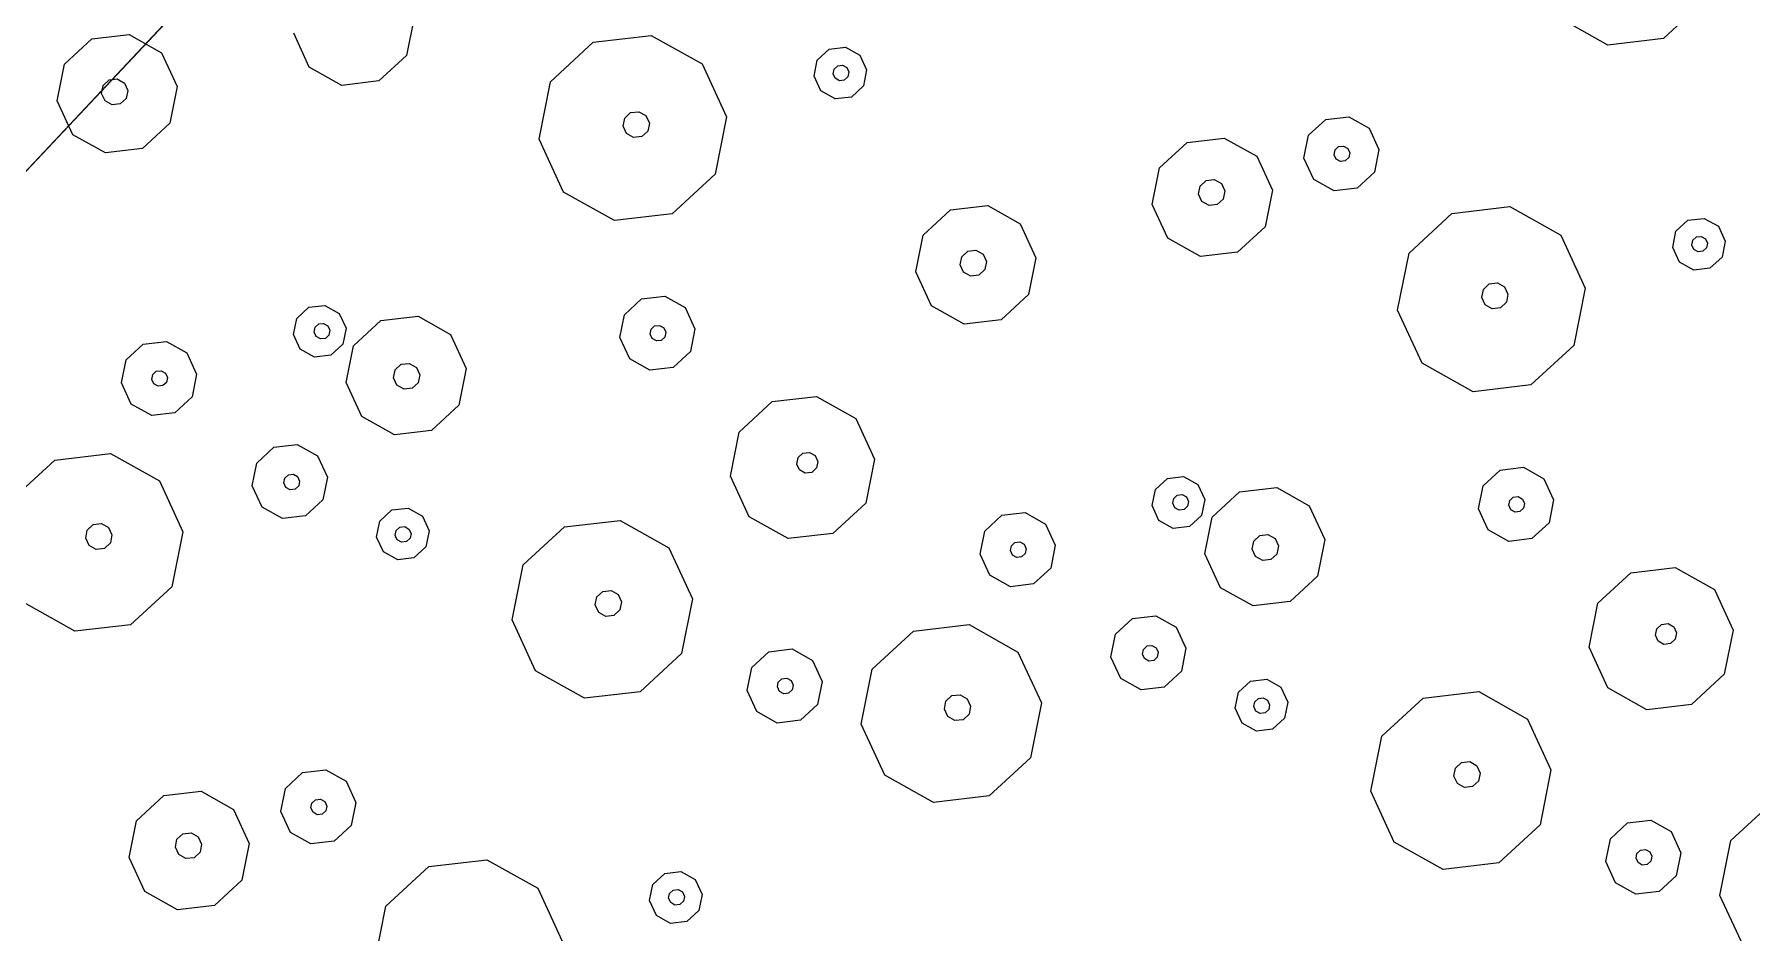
# Model space of a CAD drawing. Header units: metres. Extents: x -2858 to 512, y -1995 to 1252.
# Drawn here: x -547.377 to -543.741, y 362.312 to 364.215 of the extents above; entities that cross this region are included whole.
import ezdxf

# ---------------------------------------------------------------- set-up
doc = ezdxf.new("R2010")
doc.units = ezdxf.units.M
doc.layers.add('Calque commun', color=7, linetype='Continuous')

# ---------------------------------------------------------------- blocks, each defined once
blk = doc.blocks.new('pattern')
at = {"layer": 'Calque commun', "color": 54, "linetype": 'Continuous', "lineweight": 9}
for p, q in [((87.2541, 109.6442), (87.2069, 109.5353)), ((87.2069, 109.5353), (87.1047, 109.475)), ((87.1047, 109.475), (86.9866, 109.4862)), ((87.1752, 109.3681), (87.1949, 109.4135)), ((87.1949, 109.4135), (87.2375, 109.4386)), ((87.2375, 109.4386), (87.2867, 109.4339)), ((87.2867, 109.4339), (87.3238, 109.4012)), ((87.2374, 109.363), (87.2415, 109.3725)), ((87.2415, 109.3725), (87.2505, 109.3778)), ((87.2505, 109.3778), (87.2608, 109.3768)), ((87.2608, 109.3768), (87.2686, 109.3699)), ((87.3238, 109.4012), (87.3345, 109.3529)), ((87.186, 109.3198), (87.1752, 109.3681)), ((87.2397, 109.3528), (87.2374, 109.363)), ((87.2475, 109.346), (87.2397, 109.3528)), ((87.2578, 109.345), (87.2475, 109.346)), ((87.2667, 109.3503), (87.2578, 109.345)), ((87.2709, 109.3598), (87.2667, 109.3503)), ((87.2686, 109.3699), (87.2709, 109.3598)), ((87.3345, 109.3529), (87.3148, 109.3075)), ((87.223, 109.2871), (87.186, 109.3198)), ((87.3148, 109.3075), (87.2723, 109.2824)), ((87.2723, 109.2824), (87.223, 109.2871)), ((86.77, 109.1815), (86.8517, 109.2297)), ((86.8517, 109.2297), (86.9462, 109.2207)), ((86.9462, 109.2207), (87.0174, 109.1579)), ((86.7322, 109.0944), (86.77, 109.1815)), ((87.0174, 109.1579), (87.038, 109.0652)), ((87.2475, 109.0915), (87.3497, 109.1519)), ((87.3497, 109.1519), (87.4678, 109.1406)), ((87.4678, 109.1406), (87.5568, 109.0621)), ((86.7528, 109.0017), (86.7322, 109.0944)), ((86.8484, 109.083), (86.8539, 109.0957)), ((86.8514, 109.0695), (86.8484, 109.083)), ((86.8539, 109.0957), (86.8658, 109.1027)), ((86.8658, 109.1027), (86.8796, 109.1014)), ((86.8796, 109.1014), (86.89, 109.0923)), ((86.89, 109.0923), (86.893, 109.0788)), ((87.2003, 108.9827), (87.2475, 109.0915)), ((86.8618, 109.0603), (86.8514, 109.0695)), ((86.8756, 109.059), (86.8618, 109.0603)), ((86.8875, 109.0661), (86.8756, 109.059)), ((86.893, 109.0788), (86.8875, 109.0661)), ((87.038, 109.0652), (87.0002, 108.9781)), ((87.5568, 109.0621), (87.5826, 108.9462)), ((86.824, 108.9389), (86.7528, 109.0017)), ((87.0002, 108.9781), (86.9185, 108.9299)), ((87.2261, 108.8668), (87.2003, 108.9827)), ((87.3456, 108.9685), (87.3525, 108.9843)), ((87.3525, 108.9843), (87.3674, 108.9931)), ((87.3674, 108.9931), (87.3846, 108.9915)), ((87.3846, 108.9915), (87.3976, 108.98)), ((87.3976, 108.98), (87.4013, 108.9631)), ((86.9185, 108.9299), (86.824, 108.9389)), ((87.3493, 108.9516), (87.3456, 108.9685)), ((87.3623, 108.9401), (87.3493, 108.9516)), ((87.3795, 108.9385), (87.3623, 108.9401)), ((87.3944, 108.9473), (87.3795, 108.9385)), ((87.4013, 108.9631), (87.3944, 108.9473)), ((87.5826, 108.9462), (87.5353, 108.8374)), ((87.315, 108.7883), (87.2261, 108.8668)), ((87.5353, 108.8374), (87.4332, 108.777)), ((87.4332, 108.777), (87.315, 108.7883)), ((86.8178, 108.7142), (86.8604, 108.7393)), ((86.8604, 108.7393), (86.9096, 108.7346)), ((86.9096, 108.7346), (86.9467, 108.7019)), ((86.7982, 108.6688), (86.8178, 108.7142)), ((86.9467, 108.7019), (86.9575, 108.6536)), ((86.8089, 108.6205), (86.7982, 108.6688)), ((86.8604, 108.6637), (86.8645, 108.6732)), ((86.8626, 108.6535), (86.8604, 108.6637)), ((86.8704, 108.6467), (86.8626, 108.6535)), ((86.8645, 108.6732), (86.8734, 108.6785)), ((86.8807, 108.6457), (86.8704, 108.6467)), ((86.8734, 108.6785), (86.8838, 108.6775)), ((86.8897, 108.651), (86.8807, 108.6457)), ((86.8838, 108.6775), (86.8916, 108.6706)), ((86.8938, 108.6605), (86.8897, 108.651)), ((86.8916, 108.6706), (86.8938, 108.6605)), ((86.9575, 108.6536), (86.9378, 108.6083)), ((86.1533, 108.5876), (86.1671, 108.6193)), ((86.1671, 108.6193), (86.1969, 108.6369)), ((86.1969, 108.6369), (86.2314, 108.6336)), ((86.2314, 108.6336), (86.2573, 108.6107)), ((86.2573, 108.6107), (86.2648, 108.577)), ((86.846, 108.5878), (86.8089, 108.6205)), ((86.9378, 108.6083), (86.8952, 108.5831)), ((86.1609, 108.5538), (86.1533, 108.5876)), ((86.1911, 108.5847), (86.1952, 108.5942)), ((86.1934, 108.5746), (86.1911, 108.5847)), ((86.2011, 108.5677), (86.1934, 108.5746)), ((86.1952, 108.5942), (86.2042, 108.5995)), ((86.2042, 108.5995), (86.2145, 108.5985)), ((86.2204, 108.572), (86.2115, 108.5667)), ((86.2145, 108.5985), (86.2223, 108.5917)), ((86.2245, 108.5815), (86.2204, 108.572)), ((86.2223, 108.5917), (86.2245, 108.5815)), ((86.2648, 108.577), (86.2511, 108.5452)), ((86.8952, 108.5831), (86.846, 108.5878)), ((87.4984, 108.5488), (87.5122, 108.5806)), ((87.5122, 108.5806), (87.542, 108.5982)), ((87.542, 108.5982), (87.5764, 108.5949)), ((87.5764, 108.5949), (87.6024, 108.572)), ((87.6024, 108.572), (87.6099, 108.5382)), ((86.1868, 108.5309), (86.1609, 108.5538)), ((86.2115, 108.5667), (86.2011, 108.5677)), ((86.2511, 108.5452), (86.2212, 108.5276)), ((87.5059, 108.5151), (87.4984, 108.5488)), ((87.5378, 108.5461), (87.542, 108.5556)), ((87.5401, 108.5359), (87.5378, 108.5461)), ((87.5479, 108.5291), (87.5401, 108.5359)), ((87.542, 108.5556), (87.5509, 108.5609)), ((87.5509, 108.5609), (87.5612, 108.5599)), ((87.5612, 108.5599), (87.569, 108.553)), ((87.5713, 108.5429), (87.5671, 108.5334)), ((87.569, 108.553), (87.5713, 108.5429)), ((87.6099, 108.5382), (87.5961, 108.5065)), ((86.2212, 108.5276), (86.1868, 108.5309)), ((86.4388, 108.465), (86.5452, 108.5278)), ((86.5452, 108.5278), (86.6683, 108.5161)), ((86.6683, 108.5161), (86.7609, 108.4343)), ((87.5319, 108.4921), (87.5059, 108.5151)), ((87.5582, 108.5281), (87.5479, 108.5291)), ((87.5671, 108.5334), (87.5582, 108.5281)), ((87.5961, 108.5065), (87.5663, 108.4889)), ((86.3896, 108.3516), (86.4388, 108.465)), ((87.5663, 108.4889), (87.5319, 108.4921)), ((86.7609, 108.4343), (86.7878, 108.3136)), ((87.2034, 108.4095), (87.2715, 108.4498)), ((87.2715, 108.4498), (87.3503, 108.4423)), ((87.3503, 108.4423), (87.4096, 108.3899)), ((87.172, 108.337), (87.2034, 108.4095)), ((87.4096, 108.3899), (87.4268, 108.3127)), ((86.5577, 108.3517), (86.5726, 108.3605)), ((86.5726, 108.3605), (86.5899, 108.3589)), ((86.5899, 108.3589), (86.6028, 108.3474)), ((87.2791, 108.3452), (87.294, 108.354)), ((87.294, 108.354), (87.3112, 108.3523)), ((87.5712, 108.3439), (87.6137, 108.369)), ((87.6137, 108.369), (87.6629, 108.3644)), ((87.6629, 108.3644), (87.7, 108.3316)), ((86.4165, 108.2309), (86.3896, 108.3516)), ((86.5508, 108.3358), (86.5577, 108.3517)), ((86.5546, 108.319), (86.5508, 108.3358)), ((86.5676, 108.3075), (86.5546, 108.319)), ((86.6066, 108.3305), (86.5997, 108.3147)), ((86.6028, 108.3474), (86.6066, 108.3305)), ((87.1892, 108.2598), (87.172, 108.337)), ((87.2722, 108.3293), (87.2791, 108.3452)), ((87.276, 108.3124), (87.2722, 108.3293)), ((87.3112, 108.3523), (87.3242, 108.3409)), ((87.3279, 108.324), (87.3211, 108.3081)), ((87.3242, 108.3409), (87.3279, 108.324)), ((87.5515, 108.2985), (87.5712, 108.3439)), ((87.7, 108.3316), (87.7108, 108.2834)), ((86.5848, 108.3059), (86.5676, 108.3075)), ((86.5997, 108.3147), (86.5848, 108.3059)), ((86.7878, 108.3136), (86.7387, 108.2002)), ((87.2889, 108.3009), (87.276, 108.3124)), ((87.3062, 108.2993), (87.2889, 108.3009)), ((87.3211, 108.3081), (87.3062, 108.2993)), ((87.4268, 108.3127), (87.3953, 108.2401)), ((87.5622, 108.2503), (87.5515, 108.2985)), ((87.6124, 108.2963), (87.6165, 108.3059)), ((87.6146, 108.2862), (87.6124, 108.2963)), ((87.6224, 108.2793), (87.6146, 108.2862)), ((87.6165, 108.3059), (87.6255, 108.3111)), ((87.6255, 108.3111), (87.6358, 108.3102)), ((87.6417, 108.2836), (87.6328, 108.2784)), ((87.6358, 108.3102), (87.6436, 108.3033)), ((87.6458, 108.2932), (87.6417, 108.2836)), ((87.6436, 108.3033), (87.6458, 108.2932)), ((87.7108, 108.2834), (87.6911, 108.238)), ((85.8165, 108.2467), (85.9346, 108.2354)), ((87.2485, 108.2074), (87.1892, 108.2598)), ((87.5993, 108.2176), (87.5622, 108.2503)), ((87.6328, 108.2784), (87.6224, 108.2793)), ((87.8615, 108.1931), (87.9637, 108.2534)), ((87.9637, 108.2534), (88.0818, 108.2422)), ((85.9346, 108.2354), (86.0236, 108.1569)), ((86.5092, 108.1491), (86.4165, 108.2309)), ((87.3953, 108.2401), (87.3272, 108.1999)), ((87.6485, 108.2129), (87.5993, 108.2176)), ((87.6911, 108.238), (87.6485, 108.2129)), ((88.0818, 108.2422), (88.1708, 108.1637)), ((86.7387, 108.2002), (86.6322, 108.1374)), ((87.3272, 108.1999), (87.2485, 108.2074)), ((87.3098, 108.1631), (87.3396, 108.1807)), ((87.3396, 108.1807), (87.374, 108.1774)), ((87.374, 108.1774), (87.4, 108.1545)), ((87.8143, 108.0842), (87.8615, 108.1931)), ((86.0236, 108.1569), (86.0494, 108.041)), ((86.6322, 108.1374), (86.5092, 108.1491)), ((87.296, 108.1313), (87.3098, 108.1631)), ((87.3316, 108.1309), (87.3358, 108.1405)), ((87.3358, 108.1405), (87.3447, 108.1457)), ((87.3447, 108.1457), (87.355, 108.1448)), ((87.355, 108.1448), (87.3628, 108.1379)), ((87.3628, 108.1379), (87.3651, 108.1278)), ((87.4, 108.1545), (87.4075, 108.1207)), ((88.1708, 108.1637), (88.1966, 108.0478)), ((87.3035, 108.0975), (87.296, 108.1313)), ((87.3339, 108.1208), (87.3316, 108.1309)), ((87.3417, 108.1139), (87.3339, 108.1208)), ((87.352, 108.113), (87.3417, 108.1139)), ((87.361, 108.1182), (87.352, 108.113)), ((87.3651, 108.1278), (87.361, 108.1182)), ((87.4075, 108.1207), (87.3937, 108.0889)), ((87.3295, 108.0746), (87.3035, 108.0975)), ((87.3639, 108.0713), (87.3295, 108.0746)), ((87.3937, 108.0889), (87.3639, 108.0713)), ((87.8401, 107.9684), (87.8143, 108.0842)), ((87.9596, 108.07), (87.9665, 108.0859)), ((87.9634, 108.0531), (87.9596, 108.07)), ((87.9665, 108.0859), (87.9814, 108.0947)), ((87.9814, 108.0947), (87.9986, 108.0931)), ((87.9986, 108.0931), (88.0116, 108.0816)), ((88.0154, 108.0647), (88.0085, 108.0489)), ((88.0116, 108.0816), (88.0154, 108.0647)), ((87.9763, 108.0417), (87.9634, 108.0531)), ((87.9936, 108.04), (87.9763, 108.0417)), ((88.0085, 108.0489), (87.9936, 108.04)), ((88.1966, 108.0478), (88.1494, 107.939)), ((87.5734, 107.9467), (87.5931, 107.9921)), ((87.5931, 107.9921), (87.6357, 108.0172)), ((87.6357, 108.0172), (87.6849, 108.0125)), ((87.6849, 108.0125), (87.7219, 107.9798)), ((86.5112, 107.9434), (86.5538, 107.9686)), ((86.5538, 107.9686), (86.603, 107.9639)), ((86.603, 107.9639), (86.6401, 107.9311)), ((87.6397, 107.9511), (87.6487, 107.9564)), ((87.6487, 107.9564), (87.659, 107.9554)), ((87.659, 107.9554), (87.6668, 107.9485)), ((87.7219, 107.9798), (87.7327, 107.9315)), ((87.9291, 107.8899), (87.8401, 107.9684)), ((86.4915, 107.8981), (86.5112, 107.9434)), ((86.6401, 107.9311), (86.6508, 107.8829)), ((87.5842, 107.8984), (87.5734, 107.9467)), ((87.6356, 107.9416), (87.6397, 107.9511)), ((87.6379, 107.9314), (87.6356, 107.9416)), ((87.6456, 107.9246), (87.6379, 107.9314)), ((87.656, 107.9236), (87.6456, 107.9246)), ((87.6649, 107.9289), (87.656, 107.9236)), ((87.6691, 107.9384), (87.6649, 107.9289)), ((87.6668, 107.9485), (87.6691, 107.9384)), ((87.7327, 107.9315), (87.713, 107.8862)), ((88.1494, 107.939), (88.0472, 107.8786)), ((88.629, 107.8964), (88.6428, 107.9282)), ((88.6428, 107.9282), (88.6726, 107.9458)), ((88.6726, 107.9458), (88.707, 107.9425)), ((88.707, 107.9425), (88.733, 107.9196)), ((88.733, 107.9196), (88.7405, 107.8858)), ((86.5023, 107.8498), (86.4915, 107.8981)), ((86.5537, 107.8929), (86.5578, 107.9025)), ((86.556, 107.8828), (86.5537, 107.8929)), ((86.5638, 107.8759), (86.556, 107.8828)), ((86.5578, 107.9025), (86.5668, 107.9077)), ((86.5668, 107.9077), (86.5771, 107.9068)), ((86.5771, 107.9068), (86.5849, 107.8999)), ((86.5872, 107.8897), (86.583, 107.8802)), ((86.5849, 107.8999), (86.5872, 107.8897)), ((86.6508, 107.8829), (86.6311, 107.8375)), ((87.6212, 107.8657), (87.5842, 107.8984)), ((87.713, 107.8862), (87.6704, 107.861)), ((88.0472, 107.8786), (87.9291, 107.8899)), ((88.6365, 107.8626), (88.629, 107.8964)), ((88.6668, 107.8936), (88.6709, 107.9031)), ((88.669, 107.8834), (88.6668, 107.8936)), ((88.6768, 107.8765), (88.669, 107.8834)), ((88.6709, 107.9031), (88.6798, 107.9084)), ((88.6798, 107.9084), (88.6902, 107.9074)), ((88.6961, 107.8808), (88.6871, 107.8756)), ((88.6902, 107.9074), (88.698, 107.9005)), ((88.7002, 107.8904), (88.6961, 107.8808)), ((88.698, 107.9005), (88.7002, 107.8904)), ((88.7405, 107.8858), (88.7267, 107.854)), ((86.5393, 107.8171), (86.5023, 107.8498)), ((86.5741, 107.8749), (86.5638, 107.8759)), ((86.583, 107.8802), (86.5741, 107.8749)), ((86.7262, 107.8331), (86.7944, 107.8733)), ((86.7944, 107.8733), (86.8731, 107.8658)), ((86.8731, 107.8658), (86.9324, 107.8134)), ((87.6704, 107.861), (87.6212, 107.8657)), ((88.6625, 107.8397), (88.6365, 107.8626)), ((88.6871, 107.8756), (88.6768, 107.8765)), ((88.7267, 107.854), (88.6969, 107.8364)), ((86.5886, 107.8124), (86.5393, 107.8171)), ((86.6311, 107.8375), (86.5886, 107.8124)), ((86.6948, 107.7605), (86.7262, 107.8331)), ((86.9324, 107.8134), (86.9496, 107.7362)), ((88.1177, 107.7717), (88.1374, 107.8171)), ((88.1374, 107.8171), (88.18, 107.8422)), ((88.18, 107.8422), (88.2292, 107.8375)), ((88.2292, 107.8375), (88.2663, 107.8048)), ((88.6969, 107.8364), (88.6625, 107.8397)), ((88.1799, 107.7666), (88.184, 107.7761)), ((88.184, 107.7761), (88.193, 107.7814)), ((88.193, 107.7814), (88.2033, 107.7804)), ((88.2033, 107.7804), (88.2111, 107.7736)), ((88.2111, 107.7736), (88.2134, 107.7634)), ((88.2663, 107.8048), (88.277, 107.7566)), ((88.8653, 107.6604), (88.9145, 107.7738)), ((86.712, 107.6833), (86.6948, 107.7605)), ((86.7878, 107.7431), (86.7947, 107.759)), ((86.7915, 107.7262), (86.7878, 107.7431)), ((86.7947, 107.759), (86.8096, 107.7678)), ((86.8096, 107.7678), (86.8268, 107.7661)), ((86.8268, 107.7661), (86.8398, 107.7547)), ((86.8435, 107.7378), (86.8366, 107.7219)), ((86.8398, 107.7547), (86.8435, 107.7378)), ((86.9496, 107.7362), (86.9182, 107.6636)), ((88.1285, 107.7235), (88.1177, 107.7717)), ((88.1822, 107.7565), (88.1799, 107.7666)), ((88.19, 107.7496), (88.1822, 107.7565)), ((88.2003, 107.7486), (88.19, 107.7496)), ((88.2092, 107.7539), (88.2003, 107.7486)), ((88.2134, 107.7634), (88.2092, 107.7539)), ((88.277, 107.7566), (88.2573, 107.7112)), ((86.8045, 107.7148), (86.7915, 107.7262)), ((86.8217, 107.7131), (86.8045, 107.7148)), ((86.8366, 107.7219), (86.8217, 107.7131)), ((88.1655, 107.6908), (88.1285, 107.7235)), ((88.2573, 107.7112), (88.2148, 107.6861)), ((86.7713, 107.6309), (86.712, 107.6833)), ((86.9182, 107.6636), (86.85, 107.6234)), ((88.2148, 107.6861), (88.1655, 107.6908)), ((86.85, 107.6234), (86.7713, 107.6309)), ((87.7125, 107.5851), (87.7942, 107.6334)), ((87.7942, 107.6334), (87.8887, 107.6244)), ((88.8922, 107.5398), (88.8653, 107.6604)), ((87.1668, 107.5555), (87.2349, 107.5957)), ((87.2349, 107.5957), (87.3137, 107.5882)), ((87.8887, 107.6244), (87.9599, 107.5615)), ((87.1354, 107.4829), (87.1668, 107.5555)), ((87.3137, 107.5882), (87.373, 107.5358)), ((87.6747, 107.498), (87.7125, 107.5851)), ((87.9599, 107.5615), (87.9805, 107.4689)), ((88.19, 107.4952), (88.2922, 107.5555)), ((88.2922, 107.5555), (88.4103, 107.5443)), ((87.373, 107.5358), (87.3902, 107.4586)), ((88.4103, 107.5443), (88.4993, 107.4657)), ((88.9848, 107.4579), (88.8922, 107.5398)), ((87.1526, 107.4057), (87.1354, 107.4829)), ((87.2358, 107.4671), (87.2427, 107.4829)), ((87.2427, 107.4829), (87.2576, 107.4917)), ((87.2576, 107.4917), (87.2748, 107.4901)), ((87.2748, 107.4901), (87.2878, 107.4786)), ((87.6953, 107.4054), (87.6747, 107.498)), ((87.7909, 107.4866), (87.7964, 107.4993)), ((87.7939, 107.4731), (87.7909, 107.4866)), ((87.7964, 107.4993), (87.8083, 107.5064)), ((87.8083, 107.5064), (87.8221, 107.5051)), ((87.8221, 107.5051), (87.8325, 107.4959)), ((87.8355, 107.4824), (87.83, 107.4697)), ((87.8325, 107.4959), (87.8355, 107.4824)), ((88.1428, 107.3863), (88.19, 107.4952)), ((89.2143, 107.5091), (89.1079, 107.4462)), ((87.2395, 107.4502), (87.2358, 107.4671)), ((87.2525, 107.4387), (87.2395, 107.4502)), ((87.2846, 107.4459), (87.2697, 107.4371)), ((87.2915, 107.4617), (87.2846, 107.4459)), ((87.2878, 107.4786), (87.2915, 107.4617)), ((87.3902, 107.4586), (87.3587, 107.386)), ((87.8043, 107.464), (87.7939, 107.4731)), ((87.8181, 107.4627), (87.8043, 107.464)), ((87.83, 107.4697), (87.8181, 107.4627)), ((87.9805, 107.4689), (87.9427, 107.3818)), ((88.4993, 107.4657), (88.5251, 107.3499)), ((89.1079, 107.4462), (88.9848, 107.4579)), ((87.2697, 107.4371), (87.2525, 107.4387)), ((87.2119, 107.3533), (87.1526, 107.4057)), ((87.3587, 107.386), (87.2906, 107.3458)), ((87.7665, 107.3425), (87.6953, 107.4054)), ((87.9427, 107.3818), (87.861, 107.3335)), ((88.1686, 107.2705), (88.1428, 107.3863)), ((88.2881, 107.3721), (88.295, 107.388)), ((88.2918, 107.3552), (88.2881, 107.3721)), ((88.295, 107.388), (88.3099, 107.3968)), ((88.3099, 107.3968), (88.3271, 107.3951)), ((88.3271, 107.3951), (88.3401, 107.3837)), ((88.3401, 107.3837), (88.3438, 107.3668)), ((87.2906, 107.3458), (87.2119, 107.3533)), ((87.861, 107.3335), (87.7665, 107.3425)), ((88.3048, 107.3438), (88.2918, 107.3552)), ((88.322, 107.3421), (88.3048, 107.3438)), ((88.3369, 107.3509), (88.322, 107.3421)), ((88.3438, 107.3668), (88.3369, 107.3509)), ((88.5251, 107.3499), (88.4778, 107.241)), ((88.2575, 107.1919), (88.1686, 107.2705)), ((88.9869, 107.2523), (89.0294, 107.2774)), ((89.0294, 107.2774), (89.0787, 107.2727)), ((89.0787, 107.2727), (89.1157, 107.24)), ((88.4778, 107.241), (88.3757, 107.1807)), ((88.9672, 107.2069), (88.9869, 107.2523)), ((89.1157, 107.24), (89.1265, 107.1917)), ((88.3757, 107.1807), (88.2575, 107.1919)), ((88.9779, 107.1586), (88.9672, 107.2069)), ((89.0294, 107.2018), (89.0335, 107.2113)), ((89.0316, 107.1916), (89.0294, 107.2018)), ((89.0394, 107.1848), (89.0316, 107.1916)), ((89.0335, 107.2113), (89.0425, 107.2166)), ((89.0425, 107.2166), (89.0528, 107.2156)), ((89.0528, 107.2156), (89.0606, 107.2087)), ((89.0628, 107.1986), (89.0587, 107.1891)), ((89.0606, 107.2087), (89.0628, 107.1986)), ((89.1265, 107.1917), (89.1068, 107.1464)), ((89.015, 107.1259), (88.9779, 107.1586)), ((89.0498, 107.1838), (89.0394, 107.1848)), ((89.0587, 107.1891), (89.0498, 107.1838)), ((89.2019, 107.1419), (89.27, 107.1821)), ((89.27, 107.1821), (89.3488, 107.1746)), ((89.3488, 107.1746), (89.4081, 107.1222)), ((87.7407, 107.0724), (87.7603, 107.1178)), ((87.7603, 107.1178), (87.8029, 107.1429)), ((87.8029, 107.1429), (87.8521, 107.1383)), ((87.8521, 107.1383), (87.8892, 107.1055)), ((89.0642, 107.1212), (89.015, 107.1259)), ((89.1068, 107.1464), (89.0642, 107.1212)), ((89.1704, 107.0693), (89.2019, 107.1419)), ((89.4081, 107.1222), (89.4253, 107.045)), ((87.807, 107.0768), (87.8159, 107.0821)), ((87.8159, 107.0821), (87.8263, 107.0811)), ((87.8263, 107.0811), (87.8341, 107.0743)), ((87.8892, 107.1055), (87.8999, 107.0573)), ((87.7514, 107.0242), (87.7407, 107.0724)), ((87.8029, 107.0673), (87.807, 107.0768)), ((87.8051, 107.0572), (87.8029, 107.0673)), ((87.8129, 107.0503), (87.8051, 107.0572)), ((87.8232, 107.0493), (87.8129, 107.0503)), ((87.8322, 107.0546), (87.8232, 107.0493)), ((87.8363, 107.0641), (87.8322, 107.0546)), ((87.8341, 107.0743), (87.8363, 107.0641)), ((87.8999, 107.0573), (87.8803, 107.0119)), ((89.1877, 106.9921), (89.1704, 107.0693)), ((89.2634, 107.0519), (89.2703, 107.0678)), ((89.2672, 107.0351), (89.2634, 107.0519)), ((89.2703, 107.0678), (89.2852, 107.0766)), ((89.2852, 107.0766), (89.3025, 107.075)), ((89.3025, 107.075), (89.3154, 107.0635)), ((89.3192, 107.0466), (89.3123, 107.0308)), ((89.3154, 107.0635), (89.3192, 107.0466)), ((89.4253, 107.045), (89.3938, 106.9725)), ((87.0958, 106.9912), (87.1096, 107.023)), ((87.1096, 107.023), (87.1394, 107.0406)), ((87.1394, 107.0406), (87.1739, 107.0373)), ((87.1739, 107.0373), (87.1998, 107.0144)), ((87.1998, 107.0144), (87.2073, 106.9806)), ((87.7885, 106.9915), (87.7514, 107.0242)), ((87.8803, 107.0119), (87.8377, 106.9868)), ((89.2802, 107.0236), (89.2672, 107.0351)), ((89.2974, 107.022), (89.2802, 107.0236)), ((89.3123, 107.0308), (89.2974, 107.022)), ((87.1033, 106.9574), (87.0958, 106.9912)), ((87.1336, 106.9884), (87.1377, 106.9979)), ((87.1359, 106.9782), (87.1336, 106.9884)), ((87.1436, 106.9714), (87.1359, 106.9782)), ((87.1377, 106.9979), (87.1467, 107.0032)), ((87.1467, 107.0032), (87.157, 107.0022)), ((87.1629, 106.9756), (87.154, 106.9704)), ((87.157, 107.0022), (87.1648, 106.9953)), ((87.167, 106.9852), (87.1629, 106.9756)), ((87.1648, 106.9953), (87.167, 106.9852)), ((87.2073, 106.9806), (87.1936, 106.9488)), ((87.8377, 106.9868), (87.7885, 106.9915)), ((88.4409, 106.9525), (88.4547, 106.9842)), ((88.4547, 106.9842), (88.4845, 107.0018)), ((88.4845, 107.0018), (88.5189, 106.9985)), ((88.5189, 106.9985), (88.5449, 106.9756)), ((88.5449, 106.9756), (88.5524, 106.9419)), ((89.247, 106.9397), (89.1877, 106.9921)), ((89.3938, 106.9725), (89.3257, 106.9322)), ((87.1293, 106.9345), (87.1033, 106.9574)), ((87.154, 106.9704), (87.1436, 106.9714)), ((87.1936, 106.9488), (87.1637, 106.9312)), ((88.4484, 106.9187), (88.4409, 106.9525)), ((88.4803, 106.9497), (88.4845, 106.9593)), ((88.4826, 106.9396), (88.4803, 106.9497)), ((88.4904, 106.9327), (88.4826, 106.9396)), ((88.4845, 106.9593), (88.4934, 106.9645)), ((88.4934, 106.9645), (88.5037, 106.9635)), ((88.5096, 106.937), (88.5007, 106.9317)), ((88.5037, 106.9635), (88.5115, 106.9567)), ((88.5138, 106.9465), (88.5096, 106.937)), ((88.5115, 106.9567), (88.5138, 106.9465)), ((88.5524, 106.9419), (88.5386, 106.9101)), ((89.3257, 106.9322), (89.247, 106.9397)), ((87.1637, 106.9312), (87.1293, 106.9345)), ((87.3813, 106.8686), (87.4877, 106.9315)), ((87.4877, 106.9315), (87.6108, 106.9197)), ((87.6108, 106.9197), (87.7034, 106.8379)), ((88.4743, 106.8958), (88.4484, 106.9187)), ((88.5007, 106.9317), (88.4904, 106.9327)), ((88.5386, 106.9101), (88.5088, 106.8925)), ((87.3321, 106.7552), (87.3813, 106.8686)), ((88.5088, 106.8925), (88.4743, 106.8958)), ((87.7034, 106.8379), (87.7303, 106.7173)), ((88.1459, 106.8132), (88.214, 106.8534)), ((88.214, 106.8534), (88.2928, 106.8459)), ((88.2928, 106.8459), (88.3521, 106.7935)), ((88.1145, 106.7406), (88.1459, 106.8132)), ((88.3521, 106.7935), (88.3693, 106.7163)), ((87.359, 106.6346), (87.3321, 106.7552)), ((87.4933, 106.7395), (87.5002, 106.7554)), ((87.5002, 106.7554), (87.5151, 106.7642)), ((87.5151, 106.7642), (87.5324, 106.7625)), ((87.5324, 106.7625), (87.5453, 106.7511)), ((88.2216, 106.7488), (88.2365, 106.7576)), ((88.2365, 106.7576), (88.2537, 106.756)), ((88.2537, 106.756), (88.2667, 106.7445)), ((88.5136, 106.7476), (88.5562, 106.7727)), ((88.5562, 106.7727), (88.6054, 106.768)), ((88.6054, 106.768), (88.6425, 106.7353)), ((87.4971, 106.7226), (87.4933, 106.7395)), ((87.5101, 106.7111), (87.4971, 106.7226)), ((87.5422, 106.7183), (87.5273, 106.7095)), ((87.5491, 106.7342), (87.5422, 106.7183)), ((87.5453, 106.7511), (87.5491, 106.7342)), ((88.1317, 106.6634), (88.1145, 106.7406)), ((88.2147, 106.7329), (88.2216, 106.7488)), ((88.2185, 106.716), (88.2147, 106.7329)), ((88.2704, 106.7276), (88.2635, 106.7117)), ((88.2667, 106.7445), (88.2704, 106.7276)), ((88.494, 106.7022), (88.5136, 106.7476)), ((88.6425, 106.7353), (88.6533, 106.687)), ((87.5273, 106.7095), (87.5101, 106.7111)), ((87.7303, 106.7173), (87.6812, 106.6039)), ((88.2314, 106.7046), (88.2185, 106.716)), ((88.2486, 106.7029), (88.2314, 106.7046)), ((88.2635, 106.7117), (88.2486, 106.7029)), ((88.3693, 106.7163), (88.3378, 106.6437)), ((88.5047, 106.6539), (88.494, 106.7022)), ((88.5549, 106.7), (88.559, 106.7095)), ((88.5571, 106.6899), (88.5549, 106.7)), ((88.5649, 106.683), (88.5571, 106.6899)), ((88.559, 106.7095), (88.5679, 106.7148)), ((88.5753, 106.682), (88.5649, 106.683)), ((88.5679, 106.7148), (88.5783, 106.7138)), ((88.5842, 106.6873), (88.5753, 106.682)), ((88.5783, 106.7138), (88.5861, 106.7069)), ((88.5883, 106.6968), (88.5842, 106.6873)), ((88.5861, 106.7069), (88.5883, 106.6968)), ((88.6533, 106.687), (88.6336, 106.6416)), ((88.191, 106.611), (88.1317, 106.6634)), ((88.5418, 106.6212), (88.5047, 106.6539)), ((88.804, 106.5968), (88.9062, 106.6571)), ((88.9062, 106.6571), (89.0243, 106.6458)), ((89.0243, 106.6458), (89.1133, 106.5673)), ((87.4517, 106.5527), (87.359, 106.6346)), ((88.2697, 106.6035), (88.191, 106.611)), ((88.3378, 106.6437), (88.2697, 106.6035)), ((88.591, 106.6165), (88.5418, 106.6212)), ((88.6336, 106.6416), (88.591, 106.6165)), ((87.6812, 106.6039), (87.5747, 106.541)), ((88.2523, 106.5667), (88.2821, 106.5843)), ((88.2821, 106.5843), (88.3165, 106.581)), ((88.3165, 106.581), (88.3425, 106.5581)), ((88.7568, 106.4879), (88.804, 106.5968)), ((87.5747, 106.541), (87.4517, 106.5527)), ((88.2385, 106.535), (88.2523, 106.5667)), ((88.2741, 106.5346), (88.2783, 106.5441)), ((88.2783, 106.5441), (88.2872, 106.5494)), ((88.2872, 106.5494), (88.2975, 106.5484)), ((88.2975, 106.5484), (88.3053, 106.5415)), ((88.3053, 106.5415), (88.3076, 106.5314)), ((88.3425, 106.5581), (88.35, 106.5243)), ((89.1133, 106.5673), (89.1391, 106.4515)), ((88.246, 106.5012), (88.2385, 106.535)), ((88.2719, 106.4783), (88.246, 106.5012)), ((88.2764, 106.5245), (88.2741, 106.5346)), ((88.2842, 106.5176), (88.2764, 106.5245)), ((88.2945, 106.5166), (88.2842, 106.5176)), ((88.3035, 106.5219), (88.2945, 106.5166)), ((88.3076, 106.5314), (88.3035, 106.5219)), ((88.35, 106.5243), (88.3362, 106.4926)), ((88.3064, 106.475), (88.2719, 106.4783)), ((88.3362, 106.4926), (88.3064, 106.475)), ((88.7826, 106.3721), (88.7568, 106.4879)), ((88.9021, 106.4737), (88.909, 106.4896)), ((88.9059, 106.4568), (88.9021, 106.4737)), ((88.909, 106.4896), (88.9239, 106.4984)), ((88.9239, 106.4984), (88.9411, 106.4967)), ((88.9411, 106.4967), (88.9541, 106.4853)), ((88.9579, 106.4684), (88.951, 106.4525)), ((88.9541, 106.4853), (88.9579, 106.4684)), ((88.9188, 106.4453), (88.9059, 106.4568)), ((88.9361, 106.4437), (88.9188, 106.4453)), ((88.951, 106.4525), (88.9361, 106.4437)), ((88.5159, 106.3503), (88.5356, 106.3957)), ((88.5356, 106.3957), (88.5781, 106.4208)), ((88.5781, 106.4208), (88.6274, 106.4162)), ((88.6274, 106.4162), (88.6644, 106.3834)), ((88.5781, 106.3452), (88.5822, 106.3547)), ((88.5822, 106.3547), (88.5912, 106.36)), ((88.5912, 106.36), (88.6015, 106.359)), ((88.6015, 106.359), (88.6093, 106.3522)), ((88.6644, 106.3834), (88.6752, 106.3352)), ((88.8716, 106.2935), (88.7826, 106.3721)), ((88.5267, 106.3021), (88.5159, 106.3503)), ((88.5804, 106.3351), (88.5781, 106.3452)), ((88.5881, 106.3282), (88.5804, 106.3351)), ((88.5985, 106.3272), (88.5881, 106.3282)), ((88.6074, 106.3325), (88.5985, 106.3272)), ((88.6115, 106.342), (88.6074, 106.3325)), ((88.6093, 106.3522), (88.6115, 106.342)), ((88.6752, 106.3352), (88.6555, 106.2898)), ((88.5637, 106.2694), (88.5267, 106.3021)), ((88.6555, 106.2898), (88.6129, 106.2647)), ((88.9897, 106.2823), (88.8716, 106.2935)), ((87.6687, 106.2367), (87.7369, 106.2769)), ((87.7369, 106.2769), (87.8156, 106.2694)), ((87.8156, 106.2694), (87.8749, 106.2171)), ((88.6129, 106.2647), (88.5637, 106.2694)), ((87.8749, 106.2171), (87.8921, 106.1398)), ((87.8921, 106.1398), (87.8606, 106.0673)), ((88.1093, 105.9591), (88.1774, 105.9993)), ((88.1774, 105.9993), (88.2562, 105.9918)), ((88.2562, 105.9918), (88.3155, 105.9395)), ((88.0779, 105.8866), (88.1093, 105.9591)), ((88.3155, 105.9395), (88.3327, 105.8623)), ((88.0951, 105.8093), (88.0779, 105.8866)), ((88.1783, 105.8707), (88.1852, 105.8866)), ((88.1852, 105.8866), (88.2001, 105.8954)), ((88.2001, 105.8954), (88.2173, 105.8937)), ((88.2173, 105.8937), (88.2303, 105.8823)), ((88.2303, 105.8823), (88.234, 105.8654)), ((88.182, 105.8538), (88.1783, 105.8707)), ((88.195, 105.8424), (88.182, 105.8538)), ((88.2271, 105.8495), (88.2122, 105.8407)), ((88.234, 105.8654), (88.2271, 105.8495)), ((88.3327, 105.8623), (88.3012, 105.7897)), ((88.1544, 105.757), (88.0951, 105.8093)), ((88.2122, 105.8407), (88.195, 105.8424)), ((88.3012, 105.7897), (88.2331, 105.7495)), ((88.2331, 105.7495), (88.1544, 105.757))]:
    blk.add_line(p, q, dxfattribs=at)
at = {"layer": 'Calque commun', "color": 7, "linetype": 'Continuous', "lineweight": 9}
mesh = blk.add_polyface(dxfattribs=at)
corners = [(70.8497, 113.5412), (53.8349, 19.1692), (74.7282, 106.3237), (76.0435, 113.5984), (74.769, 106.1763), (58.8077, 18.2701), (114.1703, 105.207), (114.1703, 98.5387)]
mesh.append_faces([[corners[k] for k in face] for face in [(3, 4, 6)]], dxfattribs={"vtx0": -1, "vtx1": -1, "color": 7})
mesh.append_faces([[corners[k] for k in face] for face in [(3, 2, 4)]], dxfattribs={"vtx0": -1, "vtx2": -1, "color": 7})
mesh.append_faces([[corners[k] for k in face] for face in [(5, 2, 1)]], dxfattribs={"vtx1": -1, "color": 7})
mesh.append_faces([[corners[k] for k in face] for face in [(0, 1, 2), (3, 0, 2)]], dxfattribs={"vtx1": -1, "vtx2": -1, "color": 7})
mesh.append_faces([[corners[k] for k in face] for face in [(4, 7, 6)]], dxfattribs={"vtx2": -1, "color": 7})

msp = doc.modelspace()

# ---------------------------------------------------------------- block references
at = {"layer": 'Calque commun', "color": 0, "linetype": 'ByBlock', "lineweight": -2, "rotation": 228.1617603435354}
msp.add_blockref('pattern', (-567.2453, 500.4263), dxfattribs=at)

doc.saveas('drawing.dxf')
